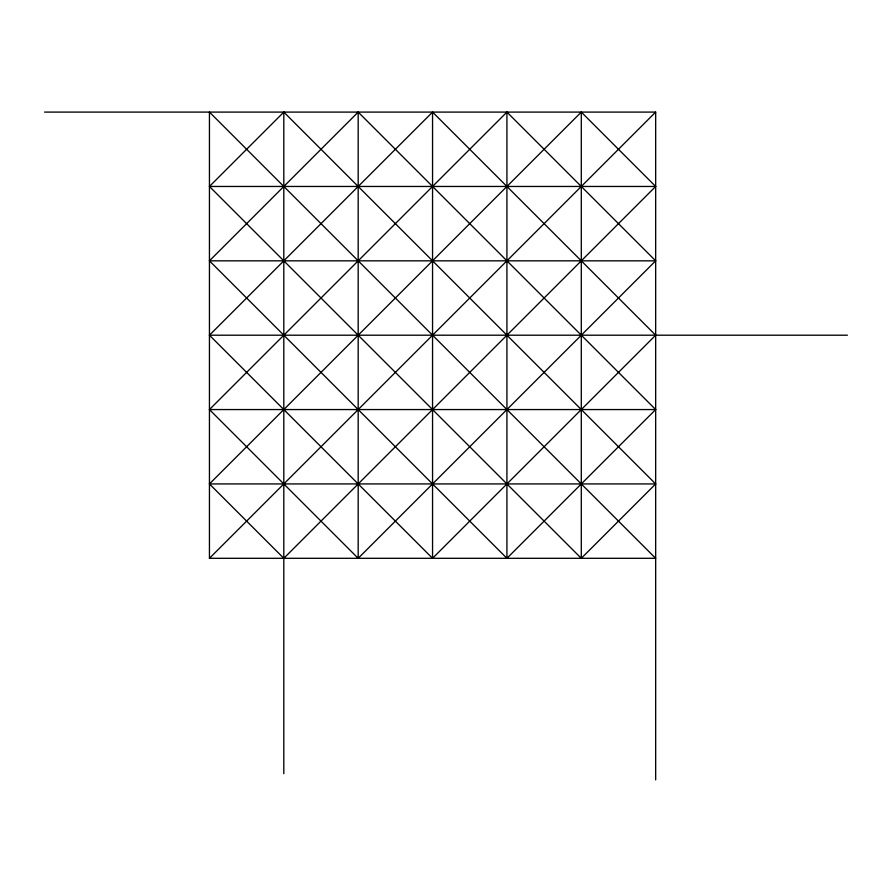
<?xml version="1.0" encoding="UTF-8"?>
<svg xmlns="http://www.w3.org/2000/svg" width="892" height="892" viewBox="0 0 892 892"><rect width="100%" height="100%" fill="white"/><g stroke="black" fill="none" stroke-linecap="round" stroke-linejoin="round"><path stroke-width="1.34" d="M209.442 186.461L283.812 112.091L655.665 483.932L581.294 558.303L209.442 186.461L655.665 186.461L581.294 112.091L209.442 483.932L283.812 558.303L655.665 186.461M209.442 260.832L358.183 112.091L655.665 409.562L506.924 558.303L209.442 260.832L655.665 260.832L506.924 112.091L209.442 409.562L358.183 558.303L655.665 260.832M209.442 335.202L432.553 112.091L655.665 335.202L432.553 558.303L209.442 335.202L847.4 335.202M209.442 558.303L655.665 558.303L209.442 112.091L209.442 558.303L655.665 112.091L44.6 112.091M209.442 409.562L655.665 409.562M209.442 483.932L655.665 483.932M655.665 112.091L655.665 779.909M581.294 112.091L581.294 558.303M506.924 112.091L506.924 558.303M432.553 112.091L432.553 558.303M358.183 112.091L358.183 558.303M283.812 112.091L283.812 773.71"/></g></svg>
